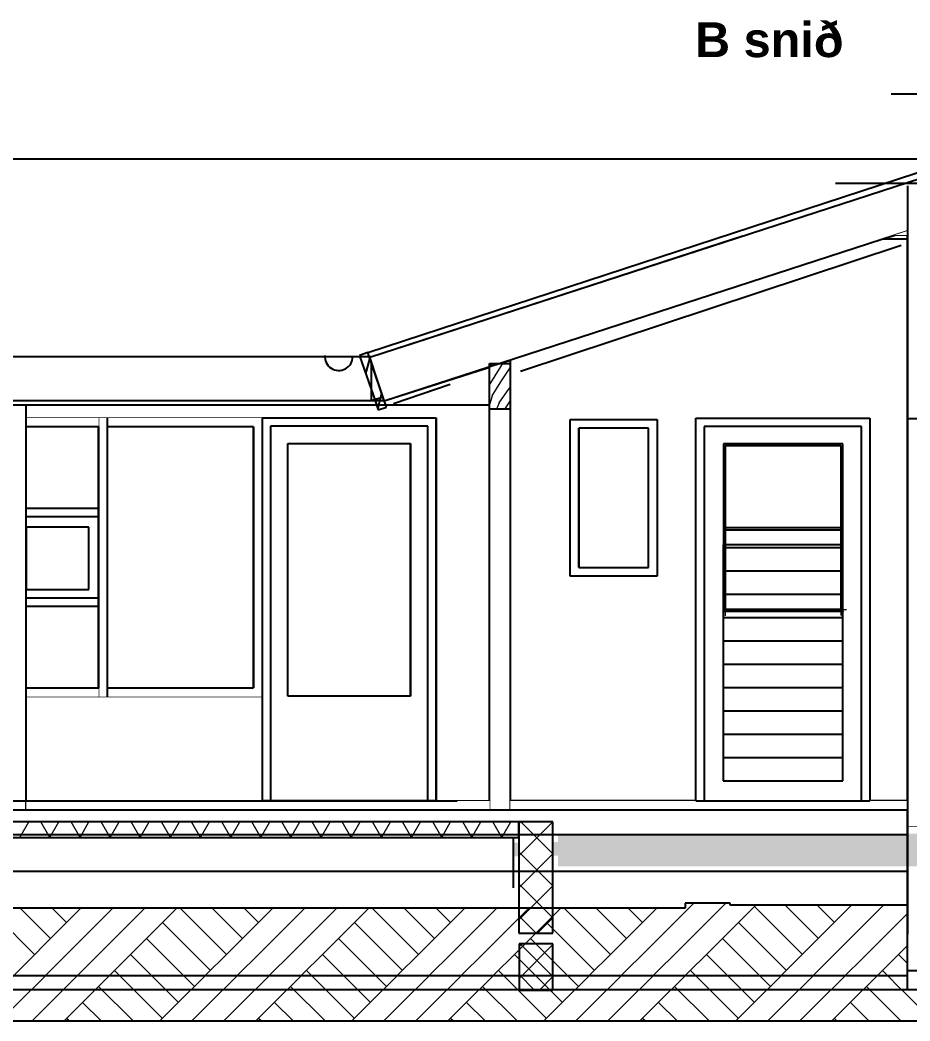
# Model space of a CAD drawing. Header units: millimetres. Extents: x -242231 to 419123, y -2399 to 525285.
# Drawn here: x -223271 to -218156, y 25203 to 30955 of the extents above; entities that cross this region are included whole.
import ezdxf

# ---------------------------------------------------------------- set-up
doc = ezdxf.new("R2010")
doc.units = ezdxf.units.MM
doc.set_wipeout_variables(frame=1)
doc.linetypes.add('Wipeout_Contour', pattern=[1000, 0, -1000])
for name, color, linetype in [('Marker - Section', 7, 'Continuous'), ('Text', 7, 'Continuous'), ('Walls', 7, 'Continuous')]:
    doc.layers.add(name, color=color, linetype=linetype)
doc.styles.add('GENERATED_STYLE_1', font='swissb.ttf')

# ---------------------------------------------------------------- blocks, each defined once
blk = doc.blocks.new('*X303')
at = {"layer": 'Walls', "color": 1, "linetype": 'Continuous', "lineweight": 0}
for p, q in [((2830.5, 2490.7), (2845.9, 2513.7)), ((2862.1, 2443.1), (2888, 2483.9)), ((2888, 2483.9), (2907.6, 2513.7)), ((2895.5, 2408.8), (2948, 2488.8)), ((2948, 2488.8), (2950.5, 2492.3)), ((2836.8, 2402), (2862.1, 2443.1)), ((2830.5, 2391.3), (2836.8, 2402)), ((2844.9, 2327.7), (2895.5, 2408.8)), ((2930.4, 2351.9), (2950.5, 2380.1)), ((2844.9, 2327.7), (2831.1, 2282.7)), ((2884.9, 2287.8), (2930.4, 2351.9)), ((2920, 2253.7), (2950.5, 2300.8)), ((2831.1, 2282.7), (2830.5, 2280.9)), ((2875.6, 2265), (2870.8, 2253.7)), ((2884.9, 2287.8), (2875.6, 2265))]:
    blk.add_line(p, q, dxfattribs=at)
blk = doc.blocks.new('*X305')
at = {"layer": 'Marker - Section', "color": 251, "linetype": 'Continuous', "lineweight": 25}
for p, q in [((2118.8, 2456.8), (2143.3, 2539.5)), ((2195.7, 2282.2), (2201.2, 2305)), ((2201.2, 2305), (2206.8, 2327.7)), ((2206.8, 2327.7), (2210.6, 2343.2)), ((2188.8, 2253.1), (2190.3, 2259.5)), ((2190.3, 2259.5), (2195.7, 2282.2))]:
    blk.add_line(p, q, dxfattribs=at)

msp = doc.modelspace()

# ---------------------------------------------------------------- linework, layer by layer
at = {"linetype": 'Continuous'}
for p, q in [((-215944.245, 30527.869), (-218264.493, 30527.869)), ((-218171.136, 26466.424), (-218171.136, 28665.174)), ((-219228.98, 26583.071), (-218542.674, 26583.071)), ((-218171.136, 26467.467), (-218386.691, 26467.467)), ((-218171.136, 26466.424), (-218111.428, 26466.424)), ((-225396.662, 26258.034), (-220403.206, 26258.034)), ((-232766.233, 25203.363), (-208014.184, 25203.363))]:
    msp.add_line(p, q, dxfattribs=at)
at = {"color": 251, "linetype": 'Continuous', "lineweight": 25}
for p, q in [((-219228.98, 27521.071), (-218542.674, 27521.071)), ((-219228.98, 27387.071), (-218542.674, 27387.071)), ((-219228.98, 27253.071), (-218542.674, 27253.071)), ((-219228.98, 27119.071), (-218542.674, 27119.071)), ((-219228.98, 26985.071), (-218542.674, 26985.071)), ((-219228.98, 26851.071), (-218542.674, 26851.071)), ((-219228.98, 26717.071), (-218542.674, 26717.071))]:
    msp.add_line(p, q, dxfattribs=at)
at = {"color": 1, "linetype": 'Continuous', "lineweight": 0}
for p, q in [((-223272.341, 26258.034), (-223220.707, 26347.467)), ((-223099.136, 26258.034), (-223150.77, 26347.467)), ((-223099.136, 26258.034), (-223047.502, 26347.467)), ((-222925.931, 26258.034), (-222977.565, 26347.467)), ((-222925.931, 26258.034), (-222874.297, 26347.467)), ((-222752.726, 26258.034), (-222804.36, 26347.467)), ((-222752.726, 26258.034), (-222701.092, 26347.467)), ((-222579.521, 26258.034), (-222631.155, 26347.467)), ((-222579.521, 26258.034), (-222527.887, 26347.467)), ((-222406.315, 26258.034), (-222457.949, 26347.467)), ((-222406.315, 26258.034), (-222354.682, 26347.467)), ((-222233.11, 26258.034), (-222284.744, 26347.467)), ((-222233.11, 26258.034), (-222181.476, 26347.467)), ((-222059.905, 26258.034), (-222111.539, 26347.467)), ((-222059.905, 26258.034), (-222008.271, 26347.467)), ((-221886.7, 26258.034), (-221938.334, 26347.467)), ((-221886.7, 26258.034), (-221835.066, 26347.467)), ((-221713.495, 26258.034), (-221765.129, 26347.467)), ((-221713.495, 26258.034), (-221661.861, 26347.467)), ((-221540.29, 26258.034), (-221591.924, 26347.467)), ((-221540.29, 26258.034), (-221488.656, 26347.467)), ((-221367.085, 26258.034), (-221418.719, 26347.467)), ((-221367.085, 26258.034), (-221315.451, 26347.467)), ((-221193.88, 26258.034), (-221245.514, 26347.467)), ((-221193.88, 26258.034), (-221142.246, 26347.467)), ((-221020.675, 26258.034), (-221072.309, 26347.467)), ((-221020.675, 26258.034), (-220969.041, 26347.467)), ((-220847.47, 26258.034), (-220899.104, 26347.467)), ((-220847.47, 26258.034), (-220795.836, 26347.467)), ((-220674.265, 26258.034), (-220725.899, 26347.467)), ((-220674.265, 26258.034), (-220622.631, 26347.467)), ((-220501.06, 26258.034), (-220552.694, 26347.467))]:
    msp.add_line(p, q, dxfattribs=at)
at = {"color": 251, "linetype": 'Continuous', "lineweight": 15}
for p, q in [((-222804.273, 25203.363), (-222911.069, 25310.16)), ((-221701.186, 25203.363), (-221807.983, 25310.16)), ((-220598.099, 25203.363), (-220704.896, 25310.16)), ((-219495.013, 25203.363), (-219601.81, 25310.16)), ((-218391.926, 25203.363), (-218498.723, 25310.16)), ((-222988.12, 25203.363), (-223002.993, 25218.236)), ((-221885.034, 25203.363), (-221899.907, 25218.236)), ((-220781.947, 25203.363), (-220796.82, 25218.236)), ((-219678.861, 25203.363), (-219693.734, 25218.236)), ((-218575.774, 25203.363), (-218590.647, 25218.236))]:
    msp.add_line(p, q, dxfattribs=at)

# ---------------------------------------------------------------- texts
at = {"layer": 'Text', "linetype": 'Continuous', "insert": (-219391.594, 30941.511), "char_height": 200, "attachment_point": 1, "style": 'GENERATED_STYLE_1'}
msp.add_mtext('B snið', dxfattribs=at)

# ---------------------------------------------------------------- wipeouts: each hides what was drawn before it
at = {"color": 254, "linetype": 'Wipeout_Contour', "lineweight": 0, "ltscale": 16062.237851}
msp.add_wipeout([(-219150.939, 29703.197), (-219117.689, 29714.001), (-219150.894, 29703.347)], dxfattribs=at)
at = {"color": 254, "linetype": 'Wipeout_Contour', "lineweight": 0, "ltscale": 24439.932422}
msp.add_wipeout([(-218171.136, 29697.467), (-218171.136, 29720.427), (-218240.373, 29720.427), (-218311.039, 29697.467)], dxfattribs=at)
at = {"color": 254, "linetype": 'Wipeout_Contour', "lineweight": 0, "ltscale": 11593.061965}
msp.add_wipeout([(-220452.269, 28981.217), (-220452.269, 29001.739), (-220515.43, 28981.217)], dxfattribs=at)
at = {"color": 254, "linetype": 'Wipeout_Contour', "lineweight": 0, "ltscale": 35245.117677}
msp.add_wipeout([(-220572.269, 26467.467), (-220572.269, 28741.739), (-223235.308, 28741.739), (-223235.308, 28667.467), (-221879.542, 28667.467), (-221879.542, 28669.139), (-221879.498, 28669.139), (-220879.543, 28669.139), (-220879.499, 28669.139), (-220879.499, 26469.139), (-221831.542, 26469.139), (-221879.498, 26469.139), (-221879.542, 26469.139), (-221879.542, 27067.467), (-223235.308, 27067.467), (-223235.308, 26467.467)], dxfattribs=at)
at = {"color": 254, "linetype": 'Wipeout_Contour', "lineweight": 0, "ltscale": 22471.611905}
msp.add_wipeout([(-220109.159, 28658.941), (-220109.159, 27758.941), (-220109.108, 27758.941), (-220109.108, 27808.941), (-220109.108, 28608.941), (-220109.108, 28658.941)], dxfattribs=at)
at = {"color": 254, "linetype": 'Wipeout_Contour', "lineweight": 0, "ltscale": 21740.772915}
msp.add_wipeout([(-219386.64, 28607.467), (-219386.64, 28667.467), (-219386.69, 28667.467), (-219386.69, 26467.467), (-219386.64, 26467.467)], dxfattribs=at)
at = {"color": 254, "linetype": 'Wipeout_Contour', "lineweight": 0, "ltscale": 15146.555199}
msp.add_wipeout([(-220059.108, 27808.941), (-220059.066, 27808.941), (-220059.066, 28608.941), (-220059.108, 28608.941)], dxfattribs=at)
at = {"color": 254, "linetype": 'Wipeout_Contour', "lineweight": 0, "ltscale": 17964.050925}
msp.add_wipeout([(-219218.64, 27567.467), (-219218.626, 27567.467), (-219218.626, 28509.467), (-219218.64, 28509.467)], dxfattribs=at)
at = {"color": 254, "linetype": 'Wipeout_Contour', "lineweight": 0, "ltscale": 20947.838115}
msp.add_wipeout([(-218168.692, 26317.467), (-218171.105, 26317.467), (-218171.105, 26214.311), (-218168.692, 26214.311)], dxfattribs=at)

# ---------------------------------------------------------------- next in the draw order: linework, layer by layer
at = {"linetype": 'Continuous'}
for p, q in [((-218311.039, 29697.467), (-218171.136, 29697.467)), ((-218240.373, 29720.427), (-218171.136, 29720.427)), ((-220452.269, 28981.217), (-220452.269, 29001.739)), ((-223235.308, 28667.467), (-221879.498, 28667.467)), ((-221879.498, 27067.467), (-223235.308, 27067.467)), ((-219386.69, 26467.467), (-220452.269, 26467.467)), ((-218168.692, 26214.311), (-218168.692, 26317.467)), ((-218171.105, 26214.311), (-218168.692, 26214.311))]:
    msp.add_line(p, q, dxfattribs=at)

# ---------------------------------------------------------------- next in the draw order: wipeouts: each hides what was drawn before it
at = {"color": 254, "linetype": 'Wipeout_Contour', "lineweight": 0, "ltscale": 21195.071613}
msp.add_wipeout([(-219240.377, 29674.137), (-219150.939, 29703.197), (-219150.894, 29703.347), (-219240.377, 29674.638)], dxfattribs=at)
at = {"color": 254, "linetype": 'Wipeout_Contour', "lineweight": 0, "ltscale": 15053.856271}
msp.add_wipeout([(-220879.543, 26469.139), (-220879.499, 26469.139), (-220879.499, 28669.139), (-220879.543, 28669.139), (-220879.543, 28609.139)], dxfattribs=at)
at = {"color": 254, "linetype": 'Wipeout_Contour', "lineweight": 0, "ltscale": 40075.17033}
msp.add_wipeout([(-219338.64, 28619.467), (-218434.64, 28619.467), (-218434.64, 28607.467), (-218386.64, 28607.467), (-218386.64, 28667.467), (-219386.64, 28667.467), (-219386.64, 28607.467), (-219338.64, 28607.467)], dxfattribs=at)
at = {"color": 254, "linetype": 'Wipeout_Contour', "lineweight": 0, "ltscale": 8433.606369}
msp.add_wipeout([(-221929.2, 28617.467), (-221929.237, 28617.467), (-221929.237, 27117.467), (-221929.2, 27117.467)], dxfattribs=at)
at = {"color": 254, "linetype": 'Wipeout_Contour', "lineweight": 0, "ltscale": 15862.78491}
msp.add_wipeout([(-219659.108, 28608.941), (-220059.066, 28608.941), (-220059.066, 27808.941), (-219659.108, 27808.941)], dxfattribs=at)
at = {"color": 254, "linetype": 'Wipeout_Contour', "lineweight": 0, "ltscale": 11179.998664}
msp.add_wipeout([(-221027.543, 28521.139), (-221027.554, 28521.139), (-221027.554, 27069.139), (-221027.543, 27069.139)], dxfattribs=at)
at = {"color": 254, "linetype": 'Wipeout_Contour', "lineweight": 0, "ltscale": 19217.649759}
msp.add_wipeout([(-219218.626, 27567.467), (-218552.64, 27567.467), (-218552.64, 28509.467), (-219218.626, 28509.467)], dxfattribs=at)

# ---------------------------------------------------------------- next in the draw order: linework, layer by layer
at = {"linetype": 'Continuous'}
for p, q in [((-219386.69, 28667.467), (-218386.691, 28667.467)), ((-218542.649, 28519.467), (-219228.648, 28519.467)), ((-219228.648, 28519.467), (-219228.648, 27557.467)), ((-219218.648, 27567.467), (-219218.648, 28509.467)), ((-219218.648, 28509.467), (-218552.649, 28509.467)), ((-219218.626, 28509.467), (-219218.626, 27567.467)), ((-218552.649, 28509.467), (-218552.649, 27567.467)), ((-218542.649, 27557.467), (-218542.649, 28519.467)), ((-219218.626, 28038.116), (-218552.472, 28038.116)), ((-219218.626, 28026.168), (-218542.449, 28026.168)), ((-219228.98, 27939.135), (-219228.98, 26583.071)), ((-218542.674, 27939.135), (-219228.98, 27939.135)), ((-218542.674, 26583.071), (-218542.674, 27939.135)), ((-219228.648, 27557.467), (-218542.649, 27557.467)), ((-218552.649, 27567.467), (-219218.648, 27567.467)), ((-223235.308, 26467.467), (-220572.269, 26467.467))]:
    msp.add_line(p, q, dxfattribs=at)
at = {"color": 255, "linetype": 'Continuous', "lineweight": 0}
for p, q in [((-219228.648, 28026.228), (-219228.648, 27554.341)), ((-219218.626, 28026.168), (-219218.626, 27531.48)), ((-218552.649, 28026.769), (-218552.649, 27534.057)), ((-218542.649, 28026.769), (-218542.649, 27534.057)), ((-219229.128, 27557.467), (-218540.361, 27557.467)), ((-219218.626, 27567.467), (-218520.181, 27567.467))]:
    msp.add_line(p, q, dxfattribs=at)
at = {"color": 251, "linetype": 'Continuous', "lineweight": 25}
for p, q in [((-219228.98, 27923.071), (-218542.674, 27923.071)), ((-219228.98, 27789.071), (-218542.674, 27789.071)), ((-219228.98, 27655.071), (-218542.674, 27655.071))]:
    msp.add_line(p, q, dxfattribs=at)
at = {"linetype": 'Continuous'}
msp.add_point((-218542.649, 27557.467), dxfattribs=at)

# ---------------------------------------------------------------- next in the draw order: wipeouts: each hides what was drawn before it
at = {"color": 254, "linetype": 'Wipeout_Contour', "lineweight": 0, "ltscale": 33691.081772}
msp.add_wipeout([(-219240.377, 29674.638), (-219117.689, 29714.001), (-217760.718, 30154.907), (-226956.216, 30154.907), (-226956.216, 29020.808), (-221251.118, 29020.808), (-221088.109, 29073.772)], dxfattribs=at)
at = {"color": 254, "linetype": 'Wipeout_Contour', "lineweight": 0, "ltscale": 31826.720947}
msp.add_wipeout([(-220927.543, 28621.139), (-220927.543, 28609.139), (-220879.543, 28609.139), (-220879.543, 28669.139), (-221879.542, 28669.139), (-221879.542, 28667.467), (-221879.2, 28667.467), (-221879.2, 28617.467), (-221879.2, 28609.139), (-221831.542, 28609.139), (-221831.542, 28621.139)], dxfattribs=at)
at = {"color": 254, "linetype": 'Wipeout_Contour', "lineweight": 0, "ltscale": 24904.915142}
msp.add_wipeout([(-219659.108, 28608.941), (-219609.108, 28608.941), (-219609.108, 28658.941), (-220109.108, 28658.941), (-220109.108, 28608.941), (-220059.108, 28608.941)], dxfattribs=at)
at = {"color": 254, "linetype": 'Wipeout_Contour', "lineweight": 0, "ltscale": 7365.403005}
msp.add_wipeout([(-221929.237, 27117.467), (-221929.237, 28617.467), (-222769.2, 28617.467), (-222769.2, 27117.467)], dxfattribs=at)
at = {"color": 254, "linetype": 'Wipeout_Contour', "lineweight": 0, "ltscale": 17223.789161}
msp.add_wipeout([(-219338.64, 28607.467), (-219386.64, 28607.467), (-219386.64, 26467.467), (-219338.64, 26467.467)], dxfattribs=at)
at = {"color": 254, "linetype": 'Wipeout_Contour', "lineweight": 0, "ltscale": 20846.971194}
msp.add_wipeout([(-218434.64, 26467.467), (-218386.64, 26467.467), (-218386.64, 28607.467), (-218434.64, 28607.467)], dxfattribs=at)
at = {"color": 254, "linetype": 'Wipeout_Contour', "lineweight": 0, "ltscale": 10013.63754}
msp.add_wipeout([(-221731.542, 27069.139), (-221027.554, 27069.139), (-221027.554, 28521.139), (-221731.542, 28521.139)], dxfattribs=at)
at = {"color": 254, "linetype": 'Wipeout_Contour', "lineweight": 0, "ltscale": 22705.017952}
msp.add_wipeout([(-220059.108, 27808.941), (-220109.108, 27808.941), (-220109.108, 27758.941), (-219609.108, 27758.941), (-219609.108, 27808.941), (-219659.108, 27808.941)], dxfattribs=at)
at = {"color": 254, "linetype": 'Wipeout_Contour', "lineweight": 0, "ltscale": 40353.634033}
msp.add_wipeout([(-227633.792, 25384.267), (-218170.911, 25384.267), (-218170.911, 26214.311), (-218171.105, 26214.311), (-218171.105, 26064.317), (-218171.136, 26064.317), (-218171.136, 25464.317), (-227633.792, 25464.317)], dxfattribs=at)

# ---------------------------------------------------------------- next in the draw order: hatches: boundary and pattern name
at = {"linetype": 'Continuous', "lineweight": 0}
for points in [[(-220435.38, 26149.669), (-220404.119, 26149.669), (-220404.119, 26227.174), (-220435.38, 26227.174)], [(-220207.516, 26153.392), (-220178.065, 26153.392), (-220178.065, 26230.898), (-220207.516, 26230.898)]]:
    msp.add_hatch(color=255, dxfattribs=at).paths.add_polyline_path(points, flags=0)

# ---------------------------------------------------------------- next in the draw order: linework, layer by layer
at = {"linetype": 'Continuous'}
for p, q in [((-217760.718, 30154.907), (-226956.216, 30154.907)), ((-218584.687, 30017.168), (-216945.263, 30017.168)), ((-221879.498, 28667.467), (-221879.498, 28669.139)), ((-221879.498, 28669.139), (-220879.499, 28669.139)), ((-220109.159, 28658.941), (-219609.159, 28658.941)), ((-219386.69, 26467.467), (-219386.69, 28667.467)), ((-219386.64, 28607.467), (-219386.64, 28667.467)), ((-218386.691, 28667.467), (-218386.691, 26467.467)), ((-219386.64, 26467.467), (-219386.64, 28607.467)), ((-218434.64, 28619.467), (-219338.64, 28619.467)), ((-219338.64, 28619.467), (-219338.64, 26467.467)), ((-218434.64, 26467.467), (-218434.64, 28619.467)), ((-219609.159, 27758.941), (-220109.159, 27758.941)), ((-219386.641, 26467.467), (-219386.69, 26467.467)), ((-220436.24, 26258.024), (-220436.24, 25967.55)), ((-219448.92, 25852.004), (-224352.745, 25852.004)), ((-219189.847, 25880.772), (-219448.92, 25880.772)), ((-219448.92, 25880.772), (-219448.92, 25852.004)), ((-219189.847, 25869.074), (-219189.847, 25880.772)), ((-220403.206, 25707.929), (-220208.518, 25707.929)), ((-220402.78, 25647.09), (-220402.78, 25380.922)), ((-220208.092, 25647.09), (-220402.78, 25647.09)), ((-220208.092, 25380.922), (-220208.092, 25647.09)), ((-220402.78, 25380.922), (-220208.092, 25380.922))]:
    msp.add_line(p, q, dxfattribs=at)
at = {"color": 42, "linetype": 'Continuous', "lineweight": 18}
for p, q in [((-220403.206, 26174.878), (-220208.518, 25980.19)), ((-220208.518, 26164.038), (-220403.206, 25969.35)), ((-220403.206, 25991.031), (-220208.518, 25796.343)), ((-220208.518, 25980.19), (-220403.206, 25785.502)), ((-220403.206, 25807.183), (-220303.952, 25707.929)), ((-220208.518, 25796.343), (-220296.932, 25707.929)), ((-220387.737, 25647.09), (-220402.78, 25632.047)), ((-220208.092, 25642.888), (-220402.78, 25448.199)), ((-220396.143, 25647.09), (-220208.092, 25459.04)), ((-220212.295, 25647.09), (-220208.092, 25642.888)), ((-220402.78, 25469.88), (-220313.822, 25380.922)), ((-220208.092, 25459.04), (-220286.21, 25380.922))]:
    msp.add_line(p, q, dxfattribs=at)
at = {"color": 251, "linetype": 'Continuous', "lineweight": 15}
for p, q in [((-223569.409, 25203.363), (-222920.769, 25852.004)), ((-223186.841, 25585.932), (-223452.913, 25852.004)), ((-223385.562, 25203.363), (-222736.921, 25852.004)), ((-223094.917, 25677.856), (-223269.066, 25852.004)), ((-223201.714, 25203.363), (-222553.073, 25852.004)), ((-223002.993, 25769.78), (-223085.218, 25852.004)), ((-223017.866, 25203.363), (-222369.225, 25852.004)), ((-222466.323, 25203.363), (-221817.682, 25852.004)), ((-222083.754, 25585.932), (-222349.827, 25852.004)), ((-222282.475, 25203.363), (-221633.834, 25852.004)), ((-221991.831, 25677.856), (-222165.979, 25852.004)), ((-222098.627, 25203.363), (-221449.987, 25852.004)), ((-221899.907, 25769.78), (-221982.131, 25852.004)), ((-221914.78, 25203.363), (-221266.139, 25852.004)), ((-221363.236, 25203.363), (-220714.595, 25852.004)), ((-220980.668, 25585.932), (-221246.74, 25852.004)), ((-221179.388, 25203.363), (-220530.748, 25852.004)), ((-220888.744, 25677.856), (-221062.892, 25852.004)), ((-220995.541, 25203.363), (-220346.9, 25852.004)), ((-220796.82, 25769.78), (-220879.045, 25852.004)), ((-220811.693, 25203.363), (-220163.052, 25852.004)), ((-220260.15, 25203.363), (-219611.509, 25852.004)), ((-219877.581, 25585.932), (-220143.654, 25852.004)), ((-220076.302, 25203.363), (-219398.893, 25880.772)), ((-219785.657, 25677.856), (-219959.806, 25852.004)), ((-219892.454, 25203.363), (-219215.046, 25880.772)), ((-219693.734, 25769.78), (-219775.958, 25852.004)), ((-219708.606, 25203.363), (-219042.896, 25869.074)), ((-219157.063, 25203.363), (-218491.353, 25869.074)), ((-218774.495, 25585.932), (-219050.266, 25861.703)), ((-218973.215, 25203.363), (-218307.505, 25869.074)), ((-218682.571, 25677.856), (-218873.789, 25869.074)), ((-218590.647, 25769.78), (-218689.941, 25869.074)), ((-218498.723, 25861.703), (-218506.093, 25869.074)), ((-222175.678, 25494.008), (-222451.45, 25769.78)), ((-221072.592, 25494.008), (-221348.363, 25769.78)), ((-219969.505, 25494.008), (-220245.277, 25769.78)), ((-218866.419, 25494.008), (-219142.19, 25769.78)), ((-222267.602, 25402.084), (-222543.374, 25677.856)), ((-221164.516, 25402.084), (-221440.287, 25677.856)), ((-220061.429, 25402.084), (-220337.201, 25677.856)), ((-218958.343, 25402.084), (-219234.114, 25677.856)), ((-222359.526, 25310.16), (-222635.298, 25585.932)), ((-221256.439, 25310.16), (-221532.211, 25585.932)), ((-220153.353, 25310.16), (-220429.125, 25585.932)), ((-219050.266, 25310.16), (-219326.038, 25585.932)), ((-222451.45, 25218.236), (-222727.222, 25494.008)), ((-221348.363, 25218.236), (-221624.135, 25494.008)), ((-220245.277, 25218.236), (-220521.048, 25494.008)), ((-219142.19, 25218.236), (-219417.962, 25494.008)), ((-222620.425, 25203.363), (-222819.145, 25402.084)), ((-221517.338, 25203.363), (-221716.059, 25402.084)), ((-220414.252, 25203.363), (-220612.972, 25402.084)), ((-219311.165, 25203.363), (-219509.886, 25402.084)), ((-218208.079, 25203.363), (-218406.799, 25402.084))]:
    msp.add_line(p, q, dxfattribs=at)

# ---------------------------------------------------------------- next in the draw order: wipeouts: each hides what was drawn before it
at = {"color": 254, "linetype": 'Wipeout_Contour', "lineweight": 0, "ltscale": 18656.52115}
msp.add_wipeout([(-220455.186, 29279.422), (-219240.377, 29674.137), (-219240.377, 29674.638), (-220455.13, 29279.611)], dxfattribs=at)
at = {"color": 254, "linetype": 'Wipeout_Contour', "lineweight": 0, "ltscale": 13112.555395}
msp.add_wipeout([(-220572.269, 26414.317), (-220452.269, 26414.317), (-220452.269, 28721.217), (-220572.269, 28721.217)], dxfattribs=at)
at = {"color": 254, "linetype": 'Wipeout_Contour', "lineweight": 0, "ltscale": 11580.795423}
msp.add_wipeout([(-220927.543, 28609.139), (-220927.543, 26469.139), (-220879.543, 26469.139), (-220879.543, 28609.139)], dxfattribs=at)
at = {"color": 254, "linetype": 'Wipeout_Contour', "lineweight": 0, "ltscale": 15058.10674}
msp.add_wipeout([(-220059.108, 28608.941), (-220109.108, 28608.941), (-220109.108, 27808.941), (-220059.108, 27808.941)], dxfattribs=at)
at = {"color": 254, "linetype": 'Wipeout_Contour', "lineweight": 0, "ltscale": 16669.590435}
msp.add_wipeout([(-219659.108, 27808.941), (-219609.108, 27808.941), (-219609.108, 28608.941), (-219659.108, 28608.941)], dxfattribs=at)

# ---------------------------------------------------------------- next in the draw order: linework, layer by layer
at = {"linetype": 'Continuous'}
for p, q in [((-219240.377, 29674.638), (-219117.689, 29714.001)), ((-220395.453, 28937.467), (-218207.611, 29661.619)), ((-219240.377, 29674.137), (-219240.377, 29674.638)), ((-220452.269, 28721.217), (-220452.269, 28981.217)), ((-220572.269, 26414.317), (-220572.269, 28721.217)), ((-220452.269, 26414.317), (-220452.269, 28721.217)), ((-220879.543, 28609.139), (-220879.543, 28669.139)), ((-220879.499, 28669.139), (-220879.499, 26469.139)), ((-220109.159, 27758.941), (-220109.159, 28658.941)), ((-220109.108, 28608.941), (-220109.108, 28658.941)), ((-219609.159, 28658.941), (-219609.159, 27758.941)), ((-220879.543, 26469.139), (-220879.543, 28609.139)), ((-220109.108, 27808.941), (-220109.108, 28608.941)), ((-220059.108, 28608.941), (-220059.108, 27808.941)), ((-219659.108, 28608.941), (-220059.108, 28608.941)), ((-220059.066, 27808.941), (-220059.066, 28608.941)), ((-219659.108, 27808.941), (-219659.108, 28608.941)), ((-220109.108, 27758.941), (-220109.108, 27808.941)), ((-220059.108, 27808.941), (-219659.108, 27808.941))]:
    msp.add_line(p, q, dxfattribs=at)

# ---------------------------------------------------------------- next in the draw order: wipeouts: each hides what was drawn before it
at = {"color": 254, "linetype": 'Wipeout_Contour', "lineweight": 0, "ltscale": 16072.716903}
msp.add_wipeout([(-220572.894, 29241.176), (-220455.186, 29279.422), (-220455.13, 29279.611), (-220572.849, 29241.33)], dxfattribs=at)
at = {"color": 254, "linetype": 'Wipeout_Contour', "lineweight": 0, "ltscale": 11353.378299}
msp.add_wipeout([(-220927.543, 27069.139), (-220927.543, 28521.139), (-221027.543, 28521.139), (-221027.543, 27069.139)], dxfattribs=at)

# ---------------------------------------------------------------- next in the draw order: wipeouts: each hides what was drawn before it
at = {"color": 254, "linetype": 'Wipeout_Contour', "lineweight": 0, "ltscale": 11410.902392}
msp.add_wipeout([(-221088.109, 29073.772), (-220572.894, 29241.176), (-220572.849, 29241.33)], dxfattribs=at)
at = {"color": 254, "linetype": 'Wipeout_Contour', "lineweight": 0, "ltscale": 17535.511183}
msp.add_wipeout([(-221831.542, 28621.139), (-221831.542, 28521.139), (-221731.542, 28521.139), (-221027.543, 28521.139), (-220927.543, 28521.139), (-220927.543, 28621.139)], dxfattribs=at)
at = {"color": 254, "linetype": 'Wipeout_Contour', "lineweight": 0, "ltscale": 12502.62869}
msp.add_wipeout([(-221831.542, 26469.139), (-220927.543, 26469.139), (-220927.543, 27069.139), (-221027.543, 27069.139), (-221731.542, 27069.139), (-221831.542, 27069.139)], dxfattribs=at)
at = {"color": 254, "linetype": 'Wipeout_Contour', "lineweight": 0, "ltscale": 42644.421023}
msp.add_wipeout([(-218171.105, 26317.467), (-218111.428, 26317.467), (-218111.428, 26466.424), (-218171.136, 26466.424), (-218171.136, 26467.467), (-220452.269, 26467.467), (-220452.269, 26414.317), (-218171.136, 26414.317), (-218171.105, 26414.317)], dxfattribs=at)

# ---------------------------------------------------------------- next in the draw order: linework, layer by layer
at = {"linetype": 'Continuous'}
for p, q in [((-221088.109, 29073.772), (-219240.377, 29674.638)), ((-220927.543, 28521.139), (-220927.543, 28621.139)), ((-221027.554, 27069.139), (-221027.554, 28521.139)), ((-221027.543, 28521.139), (-221027.543, 27069.139)), ((-220927.543, 27069.139), (-220927.543, 28521.139)), ((-220927.543, 26469.139), (-220927.543, 27069.139)), ((-219386.641, 26467.467), (-218386.691, 26467.467)), ((-218171.136, 26414.317), (-218171.105, 26414.317)), ((-220403.206, 26347.467), (-225396.662, 26347.467)), ((-220403.206, 26347.886), (-220403.206, 25707.929)), ((-220208.518, 26347.886), (-220403.206, 26347.886)), ((-220403.206, 26258.034), (-220403.206, 26347.467)), ((-220208.518, 25707.929), (-220208.518, 26347.886)), ((-218171.105, 26317.467), (-218111.428, 26317.467))]:
    msp.add_line(p, q, dxfattribs=at)
at = {"color": 1, "linetype": 'Continuous', "lineweight": 0}
msp.add_line((-220501.06, 26258.034), (-220449.426, 26347.467), dxfattribs=at)
at = {"color": 42, "linetype": 'Continuous', "lineweight": 18}
for p, q in [((-220208.518, 26347.886), (-220403.206, 26153.198)), ((-220392.366, 26347.886), (-220403.206, 26337.046)), ((-220392.366, 26347.886), (-220208.518, 26164.038))]:
    msp.add_line(p, q, dxfattribs=at)

# ---------------------------------------------------------------- next in the draw order: wipeouts: each hides what was drawn before it
at = {"color": 254, "linetype": 'Wipeout_Contour', "lineweight": 0, "ltscale": 49612.615647}
msp.add_wipeout([(-218171.136, 26466.424), (-218111.428, 26466.424), (-218111.428, 26467.467), (-218111.136, 26467.467), (-218111.136, 28527.174), (-218111.136, 28615.174), (-218111.136, 28627.174), (-218111.136, 28665.174), (-218171.136, 28665.174)], dxfattribs=at)
at = {"color": 254, "linetype": 'Wipeout_Contour', "lineweight": 0, "ltscale": 8691.783553}
msp.add_wipeout([(-221831.542, 27069.139), (-221731.542, 27069.139), (-221731.542, 28521.139), (-221831.542, 28521.139)], dxfattribs=at)

# ---------------------------------------------------------------- next in the draw order: linework, layer by layer
at = {"linetype": 'Continuous'}
for p, q in [((-218171.136, 28665.174), (-218171.136, 29742.924)), ((-218171.136, 28665.174), (-218111.136, 28665.174)), ((-221731.542, 27069.139), (-221731.542, 28521.139)), ((-221731.542, 28521.139), (-221027.543, 28521.139)), ((-221027.543, 27069.139), (-221731.542, 27069.139))]:
    msp.add_line(p, q, dxfattribs=at)

# ---------------------------------------------------------------- next in the draw order: wipeouts: each hides what was drawn before it
at = {"color": 254, "linetype": 'Wipeout_Contour', "lineweight": 0, "ltscale": 13310.594646}
msp.add_wipeout([(-221831.542, 26469.139), (-221831.542, 28609.139), (-221879.2, 28609.139), (-221879.2, 27117.467), (-221879.2, 27067.467), (-221879.542, 27067.467), (-221879.542, 26469.139)], dxfattribs=at)
at = {"color": 254, "linetype": 'Wipeout_Contour', "lineweight": 0, "ltscale": 47530.797585}
msp.add_wipeout([(-218170.911, 25384.267), (-212841.547, 25384.267), (-212841.547, 26317.467), (-218111.428, 26317.467), (-218168.692, 26317.467), (-218168.692, 26214.311), (-218170.911, 26214.311)], dxfattribs=at)

# ---------------------------------------------------------------- next in the draw order: hatches: boundary and pattern name
at = {"linetype": 'Continuous', "lineweight": 0}
msp.add_hatch(color=255, dxfattribs=at).paths.add_polyline_path([(-213175.599, 26091.83), (-213175.599, 26279.405), (-220178.065, 26279.405), (-220178.065, 26091.83)], flags=0)

# ---------------------------------------------------------------- next in the draw order: linework, layer by layer
at = {"linetype": 'Continuous'}
for p, q in [((-221879.542, 28667.467), (-221879.542, 28609.139)), ((-221879.542, 28609.139), (-221879.542, 27067.467)), ((-221831.542, 28621.139), (-221831.542, 28521.139)), ((-220927.543, 28621.139), (-221831.542, 28621.139)), ((-221831.542, 28521.139), (-221831.542, 27069.139)), ((-221879.498, 27067.467), (-221879.498, 26469.139)), ((-221831.542, 27069.139), (-221831.542, 26469.139)), ((-220879.499, 26469.139), (-221879.498, 26469.139)), ((-218171.136, 25464.317), (-218171.136, 26414.317)), ((-218171.105, 26064.317), (-218171.105, 26414.317)), ((-218171.105, 26275.586), (-218171.105, 26414.317)), ((-226266.434, 26275.586), (-218171.105, 26275.586)), ((-218170.911, 25384.267), (-218170.911, 26214.311)), ((-223412.054, 26064.317), (-218171.105, 26064.317)), ((-218171.105, 25869.074), (-219189.847, 25869.074)), ((-218171.105, 25491.819), (-218171.105, 25869.074)), ((-217910.997, 25491.819), (-218171.105, 25491.819)), ((-227649.11, 25464.317), (-218171.136, 25464.317)), ((-227633.792, 25384.267), (-218170.911, 25384.267)), ((-218170.911, 25384.267), (-212841.547, 25384.267))]:
    msp.add_line(p, q, dxfattribs=at)
at = {"color": 251, "linetype": 'Continuous', "lineweight": 15}
for p, q in [((-218789.368, 25203.363), (-218171.105, 25821.626)), ((-218605.52, 25203.363), (-218171.105, 25637.778)), ((-218171.105, 25534.086), (-218222.952, 25585.932)), ((-218039.104, 25218.236), (-218314.875, 25494.008))]:
    msp.add_line(p, q, dxfattribs=at)

# ---------------------------------------------------------------- next in the draw order: wipeouts: each hides what was drawn before it
at = {"color": 254, "linetype": 'Wipeout_Contour', "lineweight": 0, "ltscale": 14661.627859}
msp.add_wipeout([(-221929.2, 28617.467), (-221879.2, 28617.467), (-221879.2, 28667.467), (-222819.2, 28667.467), (-222819.2, 28617.467), (-222769.2, 28617.467)], dxfattribs=at)

# ---------------------------------------------------------------- next in the draw order: linework, layer by layer
at = {"linetype": 'Continuous'}
msp.add_line((-221879.498, 28667.467), (-221879.2, 28667.467), dxfattribs=at)

# ---------------------------------------------------------------- next in the draw order: wipeouts: each hides what was drawn before it
at = {"color": 254, "linetype": 'Wipeout_Contour', "lineweight": 0, "ltscale": 8508.113763}
msp.add_wipeout([(-221929.2, 27117.467), (-221879.2, 27117.467), (-221879.2, 28617.467), (-221929.2, 28617.467)], dxfattribs=at)

# ---------------------------------------------------------------- next in the draw order: linework, layer by layer
at = {"linetype": 'Continuous'}
msp.add_line((-221879.2, 28667.467), (-221879.2, 28617.467), dxfattribs=at)

# ---------------------------------------------------------------- next in the draw order: wipeouts: each hides what was drawn before it
at = {"color": 254, "linetype": 'Wipeout_Contour', "lineweight": 0, "ltscale": 7522.5173}
msp.add_wipeout([(-222769.2, 27117.467), (-222819.2, 27117.467), (-222819.2, 27067.467), (-221879.2, 27067.467), (-221879.2, 27117.467), (-221929.2, 27117.467)], dxfattribs=at)

# ---------------------------------------------------------------- next in the draw order: linework, layer by layer
at = {"linetype": 'Continuous'}
for p, q in [((-221929.237, 28617.467), (-221929.237, 27117.467)), ((-221929.2, 27117.467), (-221929.2, 28617.467)), ((-221879.2, 28617.467), (-221879.2, 27117.467)), ((-221879.2, 27117.467), (-221879.2, 27067.467)), ((-221879.2, 27067.467), (-221879.498, 27067.467))]:
    msp.add_line(p, q, dxfattribs=at)

# ---------------------------------------------------------------- next in the draw order: wipeouts: each hides what was drawn before it
at = {"color": 254, "linetype": 'Wipeout_Contour', "lineweight": 0, "ltscale": 6249.908395}
msp.add_wipeout([(-222769.2, 28617.467), (-222819.2, 28617.467), (-222819.2, 27117.467), (-222769.2, 27117.467)], dxfattribs=at)

# ---------------------------------------------------------------- next in the draw order: linework, layer by layer
at = {"linetype": 'Continuous'}
for p, q in [((-222819.2, 28617.467), (-222819.2, 28667.467)), ((-222769.2, 28667.467), (-222769.2, 28617.467)), ((-221929.2, 28617.467), (-222769.2, 28617.467)), ((-222769.2, 28617.467), (-222769.2, 27117.467)), ((-222819.2, 27067.467), (-222819.2, 27117.467)), ((-222769.2, 27117.467), (-221929.2, 27117.467)), ((-222769.2, 27117.467), (-222769.2, 27067.467))]:
    msp.add_line(p, q, dxfattribs=at)

# ---------------------------------------------------------------- next in the draw order: wipeouts: each hides what was drawn before it
at = {"color": 254, "linetype": 'Wipeout_Contour', "lineweight": 0, "ltscale": 5859.186461}
msp.add_wipeout([(-223235.308, 27634.133), (-222819.288, 27634.133), (-222819.288, 28100.8), (-223235.308, 28100.8)], dxfattribs=at)

# ---------------------------------------------------------------- next in the draw order: linework, layer by layer
at = {"linetype": 'Continuous'}
msp.add_line((-222876.126, 27683.33), (-222876.126, 28041.621), dxfattribs=at)

# ---------------------------------------------------------------- next in the draw order: wipeouts: each hides what was drawn before it
at = {"color": 254, "linetype": 'Wipeout_Contour', "lineweight": 0, "ltscale": 7857.392488}
msp.add_wipeout([(-223235.308, 28150.8), (-222819.288, 28150.8), (-222819.288, 28617.467), (-223235.308, 28617.467)], dxfattribs=at)
at = {"color": 254, "linetype": 'Wipeout_Contour', "lineweight": 0, "ltscale": 3933.381441}
msp.add_wipeout([(-222819.288, 27117.467), (-222819.288, 27584.133), (-223235.308, 27584.133), (-223235.308, 27117.467)], dxfattribs=at)

# ---------------------------------------------------------------- next in the draw order: wipeouts: each hides what was drawn before it
at = {"color": 254, "linetype": 'Wipeout_Contour', "lineweight": 0, "ltscale": 8866.684611}
msp.add_wipeout([(-222819.2, 28617.467), (-222819.2, 28667.467), (-223235.308, 28667.467), (-223235.308, 28617.467)], dxfattribs=at)
at = {"color": 254, "linetype": 'Wipeout_Contour', "lineweight": 0, "ltscale": 6849.455045}
msp.add_wipeout([(-222819.288, 28100.8), (-222819.288, 28150.8), (-223235.308, 28150.8), (-223235.308, 28100.8)], dxfattribs=at)
at = {"color": 254, "linetype": 'Wipeout_Contour', "lineweight": 0, "ltscale": 4871.970347}
msp.add_wipeout([(-222819.288, 27584.133), (-222819.288, 27634.133), (-223235.308, 27634.133), (-223235.308, 27584.133)], dxfattribs=at)
at = {"color": 254, "linetype": 'Wipeout_Contour', "lineweight": 0, "ltscale": 3004.330897}
msp.add_wipeout([(-223235.308, 27117.467), (-223235.308, 27067.467), (-222819.2, 27067.467), (-222819.2, 27117.467)], dxfattribs=at)

# ---------------------------------------------------------------- next in the draw order: wipeouts: each hides what was drawn before it
at = {"color": 254, "linetype": 'Wipeout_Contour', "lineweight": 0, "ltscale": 6202.067425}
msp.add_wipeout([(-222819.2, 28617.467), (-222819.288, 28617.467), (-222819.288, 27117.467), (-222819.2, 27117.467)], dxfattribs=at)

# ---------------------------------------------------------------- next in the draw order: linework, layer by layer
at = {"linetype": 'Continuous'}
for p, q in [((-222819.2, 28617.467), (-223235.308, 28617.467)), ((-222819.237, 28617.467), (-222819.237, 28150.8)), ((-222819.2, 27117.467), (-222819.2, 28617.467)), ((-223235.308, 28150.8), (-222819.226, 28150.8)), ((-222819.226, 28150.8), (-222819.226, 28100.8)), ((-222819.226, 28100.8), (-223235.308, 28100.8)), ((-222819.237, 28100.801), (-222819.237, 27634.133)), ((-223235.308, 27634.133), (-222819.226, 27634.133)), ((-222819.226, 27634.133), (-222819.226, 27584.133)), ((-222819.226, 27584.133), (-223235.308, 27584.133)), ((-222819.237, 27584.134), (-222819.237, 27117.467)), ((-223235.308, 27117.467), (-222819.2, 27117.467))]:
    msp.add_line(p, q, dxfattribs=at)

# ---------------------------------------------------------------- next in the draw order: wipeouts: each hides what was drawn before it
at = {"color": 254, "linetype": 'Wipeout_Contour', "lineweight": 0, "ltscale": 4808.708759}
msp.add_wipeout([(-223345.308, 26414.317), (-223235.308, 26414.317), (-223235.308, 28741.739), (-223345.308, 28741.739)], dxfattribs=at)

# ---------------------------------------------------------------- next in the draw order: linework, layer by layer
at = {"linetype": 'Continuous'}
for p, q in [((-223235.308, 26414.317), (-223235.308, 28741.739)), ((-222876.126, 28041.621), (-223235.308, 28041.621)), ((-223235.308, 28041.621), (-223235.308, 27683.33)), ((-223235.308, 27683.33), (-222876.126, 27683.33))]:
    msp.add_line(p, q, dxfattribs=at)

# ---------------------------------------------------------------- next in the draw order: wipeouts: each hides what was drawn before it
at = {"color": 254, "linetype": 'Wipeout_Contour', "lineweight": 0, "ltscale": 24292.430614}
msp.add_wipeout([(-220572.269, 28741.739), (-220572.269, 28962.749), (-221178.256, 28765.851), (-221186.068, 28789.893), (-221250.982, 28768.784), (-226266.436, 28768.784), (-226266.436, 28741.739)], dxfattribs=at)
at = {"color": 254, "linetype": 'Wipeout_Contour', "lineweight": 0, "ltscale": 6004.640594}
msp.add_wipeout([(-220572.269, 26414.317), (-220572.269, 26467.467), (-223235.308, 26467.467), (-223235.308, 26414.317)], dxfattribs=at)

# ---------------------------------------------------------------- next in the draw order: linework, layer by layer
at = {"linetype": 'Continuous'}
for p, q in [((-220572.269, 28981.217), (-220452.269, 28981.217)), ((-220572.269, 28721.217), (-220572.269, 28981.217)), ((-221125.161, 28752.08), (-220797.874, 28863.123)), ((-220572.269, 28741.739), (-226266.436, 28741.739)), ((-221211.887, 28714.444), (-221164.659, 28730.647)), ((-220572.269, 28721.217), (-220452.269, 28721.217)), ((-225591.045, 26467.467), (-220757.83, 26467.467)), ((-218171.105, 26414.317), (-226266.434, 26414.317))]:
    msp.add_line(p, q, dxfattribs=at)

# ---------------------------------------------------------------- next in the draw order: block references
msp.add_blockref('*X303', (-223402.723, 26467.467))

# ---------------------------------------------------------------- next in the draw order: wipeouts: each hides what was drawn before it
at = {"color": 254, "linetype": 'Wipeout_Contour', "lineweight": 0, "ltscale": 9676.414924}
msp.add_wipeout([(-221250.982, 28768.784), (-221186.068, 28789.893), (-221250.982, 28989.678)], dxfattribs=at)

# ---------------------------------------------------------------- next in the draw order: linework, layer by layer
at = {"linetype": 'Continuous'}
msp.add_line((-221178.256, 28765.851), (-218171.136, 29742.924), dxfattribs=at)

# ---------------------------------------------------------------- next in the draw order: wipeouts: each hides what was drawn before it
at = {"color": 254, "linetype": 'Wipeout_Contour', "lineweight": 0, "ltscale": 21745.379546}
msp.add_wipeout([(-226956.216, 28768.784), (-221250.982, 28768.784), (-221250.982, 28989.678), (-221260.143, 29017.875), (-221251.118, 29020.808), (-226956.216, 29020.808)], dxfattribs=at)

# ---------------------------------------------------------------- next in the draw order: linework, layer by layer
at = {"linetype": 'Continuous'}
for p, q in [((-221260.143, 29017.875), (-216621.147, 30525.176)), ((-226956.216, 29020.808), (-221251.118, 29020.808)), ((-221272.079, 29043.751), (-221319.307, 29027.548)), ((-221319.307, 29027.548), (-221211.887, 28714.444)), ((-221164.659, 28730.647), (-221272.079, 29043.751)), ((-221178.256, 28765.851), (-221260.143, 29017.875)), ((-221250.982, 28768.784), (-221250.982, 28989.678)), ((-226956.216, 28768.784), (-221250.982, 28768.784)), ((-221178.256, 28765.851), (-221262.552, 28765.851)), ((-221250.982, 28768.784), (-221186.068, 28789.893))]:
    msp.add_line(p, q, dxfattribs=at)
msp.add_arc((-221438.801, 29020.808), 79.985, 174.7731766, 0, dxfattribs=at)

# ---------------------------------------------------------------- next in the draw order: block references
at = {"color": 251, "linetype": 'Continuous', "lineweight": 25}
msp.add_blockref('*X305', (-223402.723, 26467.467), dxfattribs=at)

# ---------------------------------------------------------------- next in the draw order: wipeouts: each hides what was drawn before it
at = {"color": 254, "linetype": 'Wipeout_Contour', "lineweight": 0, "ltscale": 18433.907457}
msp.add_wipeout([(-218240.373, 29720.427), (-218171.136, 29720.427), (-218171.136, 29742.924)], dxfattribs=at)

# ---------------------------------------------------------------- next in the draw order: linework, layer by layer
at = {"linetype": 'Continuous'}
for p, q in [((-221272.079, 29043.751), (-216615.726, 30568.535)), ((-218171.299, 30002.273), (-218171.299, 25703.113))]:
    msp.add_line(p, q, dxfattribs=at)

doc.saveas('drawing.dxf')
